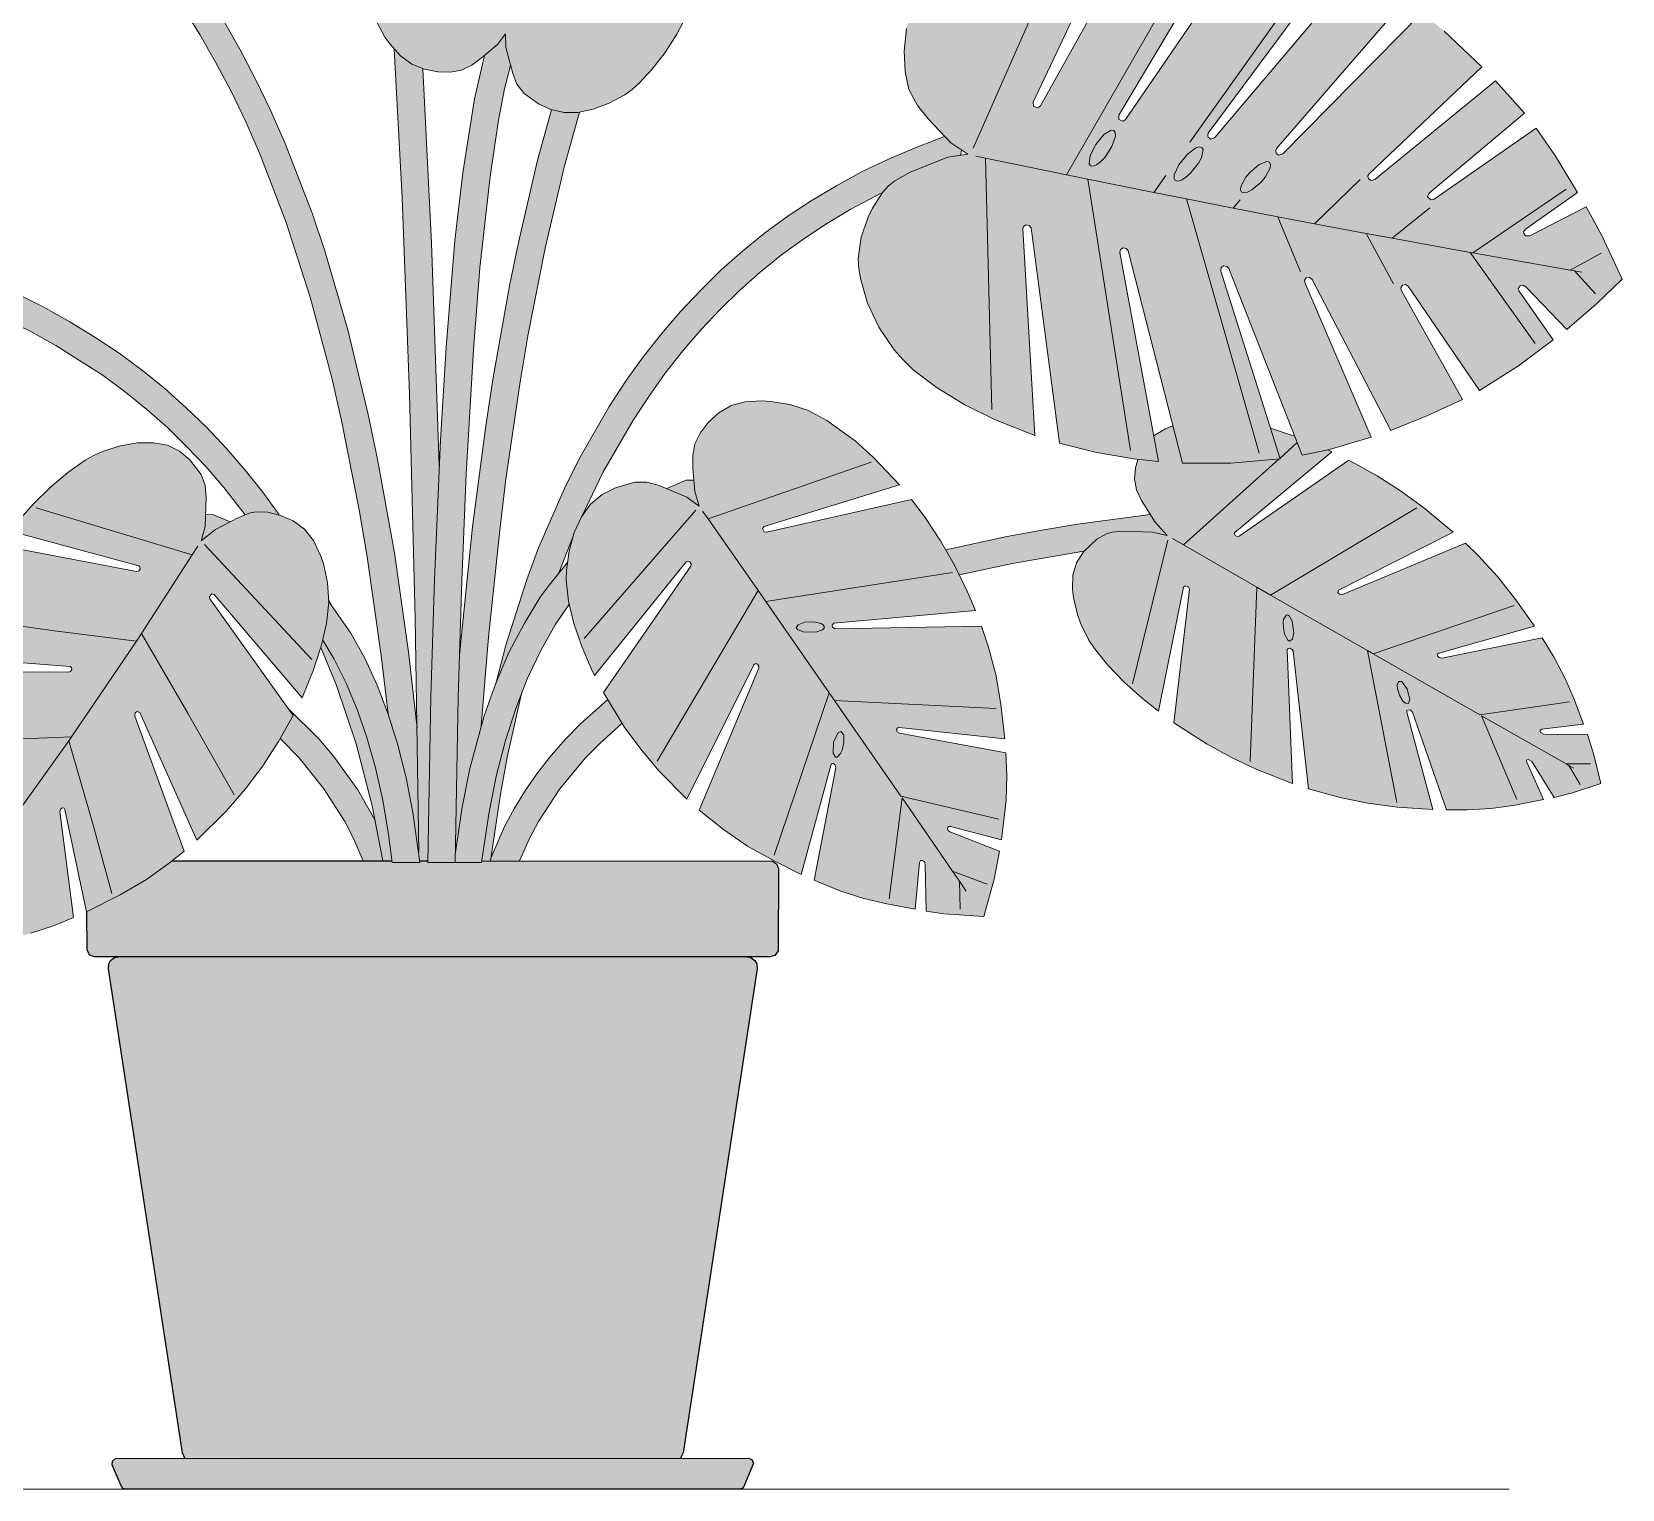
# Model space of a CAD drawing. Header units: centimetres. Extents: x 0 to 879, y -664 to 265.
# Drawn here: x 46.3 to 138.9, y 0 to 84.9 of the extents above; entities that cross this region are included whole.
import ezdxf

# ---------------------------------------------------------------- set-up
doc = ezdxf.new("R2010")
doc.units = ezdxf.units.CM
for name, color, linetype, lineweight, true_color in [('VEG-HOJAS', 117, 'Continuous', 18, 0x2e5e38), ('VEG-MACETA', 25, 'Continuous', 25, 0x745440), ('VEG-NERVIOS', 115, 'Continuous', 9, 0x528c5c), ('VEG-TEXTO', 47, 'Continuous', 18, 0x464646)]:
    doc.layers.add(name, color=color, linetype=linetype, lineweight=lineweight, true_color=true_color)
doc.layers.add('VEG-RELLENO', color=253, linetype='Continuous', true_color=0x96c896)

# ---------------------------------------------------------------- blocks, each defined once
blk = doc.blocks.new('VEG_Monstera_ALZADO')
at = {"layer": 'VEG-RELLENO', "true_color": 0x73ac6b}
h = blk.add_hatch(color=73, dxfattribs=at)
h.dxf.hatch_style = 1
h.paths.add_polyline_path([(13.14, 109.4), (14.2, 107.59), (14.72, 106.51), (12.55, 105.06), (12.48, 104.97), (12.47, 104.85), (12.55, 104.77), (12.65, 104.78), (14.98, 105.94), (15.71, 104.26), (16.31, 102.41), (16.78, 100.27), (17.07, 98.42), (10.47, 96.27), (10.36, 96.1), (10.4, 95.99), (10.52, 95.96), (17.16, 97.63), (17.23, 95.65), (17.16, 94.13), (16.86, 91.89), (16.38, 89.77), (15.94, 88.41), (15.55, 87.4), (7.37, 87.1), (7.26, 87.04), (7.22, 86.92), (7.26, 86.82), (7.35, 86.78), (15.16, 86.51), (14.22, 84.74), (13.54, 83.68), (12.79, 82.7), (12.01, 81.87), (11.61, 81.53), (11.19, 81.22), (10.28, 80.73), (9.35, 80.38), (8.46, 80.19), (7.65, 80.18), (6.88, 80.36), (6.16, 80.69), (5.3, 81.32), (4.91, 81.84), (4.66, 82.46), (4.27, 83.97), (4.25, 84.77), (3.77, 84.14), (2.82, 83.34), (2.28, 82.94), (1.68, 82.65), (1.04, 82.54), (0.3, 82.56), (-0.48, 82.7), (-1.22, 83), (-1.87, 83.49), (-2.49, 84.18), (-2.78, 84.58), (-3.28, 85.49), (-3.48, 85.98), (-3.76, 87.02), (-3.89, 88.19), (-3.85, 90.11), (-3.69, 91.43), (-3.37, 93.08), (3.01, 88.43), (3.15, 88.43), (3.24, 88.58), (3.19, 88.7), (-3.11, 94.06), (-2.33, 96.31), (-1.7, 97.67), (-0.95, 99.03), (0.35, 101.01), (1.86, 102.82), (6.01, 97.1), (6.18, 97.06), (6.26, 97.16), (6.24, 97.31), (2.44, 103.41), (4.24, 104.99), (6.04, 106.33), (7.74, 107.33), (9.31, 108.05), (10.28, 105.53), (10.36, 105.45), (10.46, 105.46), (10.54, 105.55), (10.55, 105.67), (9.89, 108.3), (11.12, 108.79)])
h.paths.add_polyline_path([(6.39, 96.66), (6.53, 96.15), (6.79, 95.77), (7.07, 95.53), (7.28, 95.53), (7.32, 95.62), (7.27, 95.94), (6.93, 96.52), (6.64, 96.75), (6.52, 96.78), (6.44, 96.75)], flags=0)
h.paths.add_polyline_path([(9.94, 96.04), (9.66, 96.1), (9.46, 96.08), (9.03, 95.95), (8.69, 95.75), (8.58, 95.54), (8.74, 95.42), (9.33, 95.47), (9.87, 95.76), (9.98, 95.96)], flags=0)
at = {"layer": 'VEG-RELLENO', "true_color": 0x8eb370}
h = blk.add_hatch(color=63, dxfattribs=at)
h.dxf.hatch_style = 1
h.paths.add_polyline_path([(-0.81, 37.09), (-1.17, 57.46), (-1.44, 66.78), (-1.78, 75.21), (-2.24, 83.88), (-1.55, 83.22), (-1.22, 83), (-0.57, 82.73), (-0.06, 72.57), (0.38, 59.62), (-0.05, 48.51), (-0.29, 36.6), (-0.75, 36.6)])
h.paths.add_polyline_path([(-2.91, 92.75), (-3.03, 94), (-1.28, 92.49), (-1.19, 91.48)])
h.paths.add_polyline_path([(-3.05, 94.25), (-3.7, 99.85), (-4.12, 102.54), (-4.54, 104.77), (-4.26, 105.85), (-4.17, 106.78), (-4.11, 106.79), (-3.72, 105.94), (-2.9, 104.74), (-2.32, 101.48), (-1.79, 97.47), (-2.6, 95.61)])
h = blk.add_hatch(color=63, dxfattribs=at)
h.dxf.hatch_style = 1
h.paths.add_polyline_path([(1.55, 48.47), (2.32, 56.05), (3.09, 61.93), (3.52, 64.74), (4.47, 70.08), (5.53, 75.05), (6.12, 77.41), (6.92, 80.34), (7.65, 80.18), (8.55, 80.21), (7.66, 77), (6.55, 72.28), (5.55, 67.18), (5.1, 64.49), (4.27, 58.83), (3.91, 55.86), (3.25, 49.63), (2.83, 44.46), (2.42, 43.01), (1.93, 40.88), (1.52, 38.6), (1.32, 37.1)])
h.paths.add_polyline_path([(9.23, 87.18), (9.83, 87.2), (10.97, 87.24), (10.75, 86.67), (9.06, 86.73)])
h.paths.add_polyline_path([(14.31, 96.93), (14.9, 97.73), (17.07, 98.42), (16.83, 100.01), (17.79, 100.98), (18.87, 101.25), (19.55, 101.58), (19.59, 101.54), (19.63, 101.49), (19.23, 100.85), (18.78, 99.71), (17.6, 98.5), (16.78, 97.54)])
h = blk.add_hatch(color=63, dxfattribs=at)
h.dxf.hatch_style = 1
h.paths.add_polyline_path([(-2.6, 45.17), (-3, 48.56), (-3.81, 54.3), (-4.28, 57.04), (-5.31, 62.25), (-5.88, 64.73), (-7.14, 69.43), (-8.53, 73.78), (-10.07, 77.78), (-10.89, 79.65), (-11.74, 81.43), (-12.64, 83.12), (-13.56, 84.73), (-14.52, 86.25), (-15.52, 87.69), (-16.55, 89.04), (-17.61, 90.3), (-18.7, 91.47), (-19.84, 92.56), (-21, 93.57), (-22.69, 94.82), (-23.22, 95.76), (-23.73, 96.32), (-23.64, 96.47), (-22.9, 96.32), (-22.06, 96.33), (-20.01, 94.82), (-18.74, 93.73), (-17.55, 92.58), (-16.4, 91.34), (-15.29, 90.02), (-14.21, 88.61), (-13.18, 87.12), (-12.18, 85.54), (-11.23, 83.88), (-10.31, 82.13), (-9.43, 80.3), (-7.79, 76.41), (-6.29, 72.12), (-4.94, 67.53), (-3.75, 62.59), (-2.7, 57.31), (-1.8, 51.69), (-1.41, 48.75), (-0.91, 44.33), (-0.81, 37.09), (-1.15, 39.41), (-1.55, 41.43), (-2.03, 43.35)])
at = {"layer": 'VEG-RELLENO', "true_color": 0x669b5f}
h = blk.add_hatch(color=83, dxfattribs=at)
h.dxf.hatch_style = 1
h.paths.add_polyline_path([(67.37, 68.65), (66.05, 67.54), (63.66, 70.03), (63.51, 70.12), (63.33, 70.08), (63.23, 69.94), (63.27, 69.77), (65.26, 66.94), (63.24, 65.43), (60.97, 63.99), (56.82, 70.07), (56.66, 70.16), (56.48, 70.13), (56.38, 69.98), (56.41, 69.83), (59.97, 63.46), (57.9, 62.51), (55.8, 61.67), (51.23, 70.46), (51.05, 70.6), (50.87, 70.56), (50.77, 70.42), (50.79, 70.28), (54.65, 61.27), (52.24, 60.56), (50.65, 60.22), (46.36, 71.09), (46.26, 71.21), (46.08, 71.25), (45.93, 71.15), (45.9, 70.95), (49.35, 60.02), (46.49, 59.77), (43.67, 59.77), (40.5, 72.13), (40.39, 72.27), (40.21, 72.31), (40.06, 72.21), (40.03, 72.04), (42.27, 59.86), (40.84, 60.01), (38.67, 60.38), (36.5, 60.92), (34.86, 73.46), (34.75, 73.61), (34.57, 73.65), (34.42, 73.55), (34.38, 73.41), (35.07, 61.38), (32.73, 62.3), (30.99, 63.16), (29.38, 64.14), (27.99, 65.2), (27.4, 65.77), (26.88, 66.37), (25.99, 67.69), (25.33, 69.08), (24.93, 70.44), (24.82, 71.07), (24.79, 71.69), (24.96, 72.92), (25.37, 74.09), (25.62, 74.62), (26.19, 75.53), (26.52, 75.89), (26.91, 76.21), (27.81, 76.71), (30, 77.58), (31.17, 77.75), (30.17, 78.41), (28.88, 79.79), (28.23, 80.6), (27.73, 81.52), (27.51, 82.55), (27.46, 83.77), (27.59, 85.07), (27.96, 86.34), (28.25, 86.93), (28.61, 87.5), (29.55, 88.64), (30.11, 89.2), (31.36, 90.21), (32.05, 90.64), (32.77, 91.01), (34.33, 91.58), (36.09, 91.96), (37.96, 92.18), (40.38, 92.23), (34.97, 80.79), (34.99, 80.56), (35.24, 80.46), (35.4, 80.58), (41.86, 92.16), (43.89, 91.93), (44.94, 91.76), (46.72, 91.36), (39.96, 80.03), (39.96, 79.78), (40.21, 79.68), (40.36, 79.77), (48.04, 90.99), (50.09, 90.26), (51.13, 89.83), (52.67, 89.11), (45.17, 78.99), (45.14, 78.82), (45.17, 78.74), (45.33, 78.64), (45.56, 78.72), (53.82, 88.52), (55.17, 87.73), (56.64, 86.75), (49.15, 78.08), (49.1, 77.97), (49.13, 77.8), (49.29, 77.7), (49.51, 77.77), (57.62, 86.01), (58.91, 84.93), (61.11, 82.84), (54.54, 76.62), (54.47, 76.49), (54.51, 76.32), (54.66, 76.22), (54.87, 76.28), (61.91, 82.02), (63.59, 80.15), (58.03, 75.49), (57.95, 75.27), (58.14, 75.09), (58.32, 75.13), (64.26, 79.28), (65.39, 77.64), (66.68, 75.53), (63.64, 73.39), (63.54, 73.24), (63.55, 73.15), (63.65, 73.01), (63.91, 73.01), (67.18, 74.69), (68.12, 72.98), (69.28, 70.48)])
h.paths.add_polyline_path([(38.85, 78.64), (38.43, 78), (38.3, 77.68), (38.24, 77.19), (38.32, 77.07), (38.47, 77.05), (38.67, 77.14), (39.14, 77.57), (39.56, 78.21), (39.69, 78.53), (39.75, 79.02), (39.67, 79.14), (39.52, 79.16), (39.32, 79.08)], flags=0)
h.paths.add_polyline_path([(44.2, 77.96), (43.68, 77.44), (43.29, 76.83), (43.18, 76.35), (43.25, 76.22), (43.4, 76.19), (43.61, 76.25), (43.86, 76.41), (44.12, 76.64), (44.6, 77.24), (44.77, 77.55), (44.87, 78.03), (44.8, 78.15), (44.66, 78.19)], flags=0)
h.paths.add_polyline_path([(48.39, 77.29), (47.86, 76.95), (47.36, 76.42), (47.07, 75.88), (47.04, 75.68), (47.1, 75.55), (47.25, 75.5), (47.45, 75.55), (47.71, 75.68), (47.98, 75.88), (48.48, 76.42), (48.66, 76.7), (48.8, 77.16), (48.73, 77.29), (48.59, 77.33)], flags=0)
at = {"layer": 'VEG-RELLENO', "true_color": 0x8eb370}
h = blk.add_hatch(color=63, dxfattribs=at)
h.dxf.hatch_style = 1
h.paths.add_polyline_path([(-0.29, 36.5), (0.02, 50.78), (0.35, 59.19), (0.78, 66.5), (1.3, 72.73), (1.75, 76.67), (2.08, 78.96), (2.44, 80.98), (2.82, 82.73), (3.02, 83.5), (3.77, 84.14), (4.24, 84.76), (4.27, 83.97), (4.53, 82.93), (4.19, 81.56), (3.83, 79.73), (3.18, 75.23), (2.62, 69.62), (2.15, 62.89), (1.86, 57.12), (1.62, 50.73), (1.31, 36.5)])
h = blk.add_hatch(color=63, dxfattribs=at)
h.dxf.hatch_style = 1
h.paths.add_polyline_path([(3.67, 46.91), (4.85, 51.09), (5.49, 53), (6.89, 56.58), (8.49, 59.94), (9.38, 61.56), (10.28, 63.07), (11.25, 64.54), (12.28, 65.98), (13.32, 67.3), (14.43, 68.59), (15.59, 69.82), (16.79, 70.99), (18.07, 72.13), (19.36, 73.17), (20.71, 74.16), (22.1, 75.08), (23.51, 75.92), (25.02, 76.74), (26.55, 77.47), (28.13, 78.15), (29.79, 78.77), (30.35, 78.27), (30.8, 77.99), (30.74, 77.69), (30.22, 77.63), (29.75, 77.5), (28.27, 76.91), (27.35, 76.48), (26.52, 75.89), (26.19, 75.52), (24.31, 74.54), (22.94, 73.71), (21.61, 72.83), (20.32, 71.89), (19.08, 70.89), (17.89, 69.83), (16.74, 68.72), (15.63, 67.54), (14.57, 66.3), (13.55, 65), (12.58, 63.65), (10.76, 60.75), (9.92, 59.21), (8.45, 56.21), (7.34, 53.38), (6.27, 51.95), (5.32, 50.41), (4.44, 48.73)])
h.paths.add_polyline_path([(4.78, 44.72), (3.95, 40.48), (3.37, 36.6), (2.87, 36.6), (3.29, 39.46), (3.72, 41.6), (4.53, 44.56), (5.2, 46.43)])
h = blk.add_hatch(color=63, dxfattribs=at)
h.dxf.hatch_style = 1
h.paths.add_polyline_path([(-3.97, 41.63), (-5.01, 45.14), (-5.6, 46.81), (-6.51, 49.03), (-6.4, 49.45), (-5.74, 48.35), (-5.03, 46.94), (-4.39, 45.42), (-3.83, 43.78), (-3.33, 42.01), (-2.91, 40.13), (-2.57, 38.13), (-2.36, 36.6), (-2.9, 36.6), (-3.53, 39.8)])
h.paths.add_polyline_path([(-10.93, 56.76), (-12.16, 58.35), (-13.21, 59.56), (-14.31, 60.72), (-15.45, 61.83), (-16.65, 62.89), (-17.9, 63.9), (-19.2, 64.86), (-20.55, 65.77), (-23.4, 67.43), (-24.9, 68.19), (-26.46, 68.9), (-29.51, 70.08), (-29.97, 70.44), (-30.85, 70.88), (-32.74, 71.54), (-33.19, 71.64), (-33.73, 71.67), (-33.8, 71.92), (-33.18, 72.35), (-32.78, 72.77), (-29.22, 71.68), (-25.84, 70.37), (-24.2, 69.63), (-21.15, 68.01), (-19.67, 67.1), (-18.26, 66.16), (-16.9, 65.15), (-15.6, 64.1), (-14.35, 62.99), (-13.15, 61.83), (-12.01, 60.62), (-10.92, 59.36), (-9.9, 58.07), (-8.95, 56.75), (-9.94, 56.94), (-10.28, 56.93)])
at = {"layer": 'VEG-RELLENO', "true_color": 0x73ac6b}
h = blk.add_hatch(color=73, dxfattribs=at)
h.dxf.hatch_style = 1
h.paths.add_polyline_path([(30.59, 33.45), (28.75, 33.67), (28.68, 36.42), (28.64, 36.54), (28.53, 36.62), (28.42, 36.61), (28.36, 36.51), (28.1, 33.78), (26.46, 34.09), (25.12, 34.41), (23.72, 34.86), (22.22, 35.47), (23.49, 42.02), (23.45, 42.17), (23.35, 42.26), (23.23, 42.24), (23.18, 42.16), (21.47, 35.8), (19.88, 36.59), (18.34, 37.46), (16.94, 38.42), (15.53, 39.55), (18.99, 47.82), (19, 47.94), (18.92, 48.05), (18.8, 48.09), (18.71, 48.02), (14.81, 40.2), (13.17, 41.85), (12.12, 43.1), (11.16, 44.41), (9.94, 46.4), (15.03, 53.76), (15.05, 53.9), (14.97, 54.02), (14.85, 54.05), (14.77, 54.01), (9.43, 47.4), (9.25, 47.77), (8.69, 49.09), (8.23, 50.43), (7.92, 51.73), (7.78, 52.94), (7.79, 53.52), (7.94, 54.66), (8.25, 55.73), (8.67, 56.64), (9.19, 57.37), (9.87, 57.93), (10.64, 58.33), (11.77, 58.66), (12.48, 58.65), (13.2, 58.46), (14.8, 57.78), (15.52, 57.26), (15.26, 58.11), (15.15, 59.45), (15.15, 60.18), (15.26, 60.89), (15.57, 61.51), (16.05, 62.13), (16.66, 62.69), (17.38, 63.11), (18.2, 63.33), (19.18, 63.39), (19.71, 63.36), (20.8, 63.18), (21.88, 62.82), (22.96, 62.25), (24.6, 61.06), (25.67, 60.1), (27.19, 58.5), (19.3, 56.07), (19.21, 55.95), (19.3, 55.77), (19.44, 55.74), (27.89, 57.65), (28.68, 56.6), (29.58, 55.24), (30.39, 53.82), (31.13, 52.31), (31.62, 51.17), (23.36, 50.45), (23.26, 50.33), (23.29, 50.2), (23.45, 50.11), (31.96, 50.26), (32.35, 49.1), (32.79, 47.46), (33.1, 45.73), (33.32, 43.7), (27.16, 44.37), (27.07, 44.35), (27.02, 44.25), (27.05, 44.12), (27.18, 44.04), (33.38, 42.88), (33.44, 41.57), (33.41, 40.13), (33.12, 37.83), (30.15, 38.6), (29.99, 38.55), (29.99, 38.42), (30.12, 38.28), (33.01, 37.16), (32.71, 35.53), (32.1, 33.35)])
h.paths.add_polyline_path([(22.42, 50.48), (21.68, 50.49), (21.29, 50.35), (21.18, 50.16), (21.24, 50.07), (21.58, 49.93), (22.07, 49.9), (22.54, 49.98), (22.8, 50.15), (22.81, 50.25), (22.62, 50.42)], flags=0)
h.paths.add_polyline_path([(23.66, 42.71), (23.85, 43.04), (23.95, 43.5), (23.94, 43.92), (23.8, 44.14), (23.71, 44.15), (23.51, 43.94), (23.31, 43.28), (23.33, 42.86), (23.38, 42.72), (23.46, 42.64), (23.56, 42.64)], flags=0)
at = {"layer": 'VEG-RELLENO', "true_color": 0x5f9058}
h = blk.add_hatch(color=83, dxfattribs=at)
h.dxf.hatch_style = 1
h.paths.add_polyline_path([(66.72, 40.67), (65.31, 40.29), (64.02, 42.39), (63.8, 42.51), (63.71, 42.46), (63.72, 42.35), (64.7, 40.17), (62.93, 39.82), (61.65, 39.64), (60.26, 39.56), (59.05, 39.56), (57.06, 45.25), (56.96, 45.37), (56.83, 45.4), (56.74, 45.35), (56.74, 45.26), (58.26, 39.59), (56.18, 39.72), (54.47, 39.95), (52.83, 40.28), (51, 40.8), (50.11, 48.81), (50.06, 48.91), (49.94, 48.98), (49.82, 48.97), (49.77, 48.88), (50.07, 41.11), (48.01, 41.92), (46.53, 42.62), (45.1, 43.4), (43.17, 44.64), (44.07, 52.42), (44.02, 52.55), (43.9, 52.62), (43.78, 52.61), (43.73, 52.54), (42.27, 45.31), (41.34, 46.05), (40.27, 47.01), (39.32, 47.99), (38.54, 48.97), (38.22, 49.46), (37.96, 49.94), (37.56, 50.95), (37.33, 51.93), (37.26, 52.84), (37.36, 53.61), (37.68, 54.29), (38.14, 54.88), (38.95, 55.52), (39.56, 55.74), (40.26, 55.8), (41.93, 55.75), (42.78, 55.55), (42.18, 56.18), (41.47, 57.28), (41.12, 57.89), (40.9, 58.53), (40.88, 59.15), (41.06, 59.98), (42.27, 59.86), (41.99, 61.36), (42.68, 61.76), (43.1, 61.94), (43.67, 59.77), (46.49, 59.77), (49.35, 60.02), (48.79, 61.8), (50.2, 61.33), (50.65, 60.22), (52.13, 60.54), (52.37, 60.43), (46.72, 55.73), (46.69, 55.6), (46.85, 55.48), (46.98, 55.5), (53.36, 59.94), (55.01, 59.02), (56.37, 58.15), (57.71, 57.18), (59.02, 56.11), (59.44, 55.75), (52.76, 52.37), (52.72, 52.23), (52.81, 52.13), (52.99, 52.11), (60.15, 55.1), (60.89, 54.38), (62.02, 53.16), (63.08, 51.81), (64.17, 50.26), (58.6, 48.69), (58.53, 48.64), (58.53, 48.54), (58.62, 48.44), (58.77, 48.41), (64.61, 49.59), (65.31, 48.44), (65.96, 47.22), (66.47, 46.05), (67.03, 44.55), (64.6, 44.26), (64.51, 44.21), (64.51, 44.1), (64.72, 43.98), (67.25, 43.96), (67.63, 42.77), (68.04, 41.1)])
h.paths.add_polyline_path([(50.13, 49.66), (50.15, 50.1), (50.06, 50.56), (49.89, 50.87), (49.79, 50.93), (49.7, 50.91), (49.56, 50.66), (49.53, 50.46), (49.63, 49.77), (49.71, 49.58), (49.9, 49.4), (49.99, 49.42)], flags=0)
h.paths.add_polyline_path([(56.88, 45.87), (56.89, 46.19), (56.66, 46.79), (56.44, 47.04), (56.26, 47.04), (56.18, 46.81), (56.2, 46.62), (56.32, 46.21), (56.65, 45.78), (56.75, 45.75)], flags=0)
at = {"layer": 'VEG-RELLENO', "true_color": 0x73ac6b}
h = blk.add_hatch(color=73, dxfattribs=at)
h.dxf.hatch_style = 1
h.paths.add_polyline_path([(-30.16, 31.41), (-30.57, 33.55), (-30.69, 34.53), (-28.26, 35.45), (-28.16, 35.53), (-28.12, 35.65), (-28.17, 35.75), (-28.28, 35.77), (-30.75, 35.19), (-30.94, 38.04), (-30.9, 39.44), (-30.72, 41.26), (-24.54, 42.23), (-24.41, 42.31), (-24.37, 42.44), (-24.42, 42.54), (-24.51, 42.56), (-30.61, 42.07), (-30.39, 43.45), (-30.04, 45.11), (-29.59, 46.69), (-29.26, 47.63), (-21.21, 47.59), (-21.1, 47.63), (-21.02, 47.74), (-21.03, 47.86), (-21.12, 47.92), (-28.92, 48.51), (-28.03, 50.52), (-26.9, 52.62), (-26.05, 53.94), (-25.3, 54.98), (-17.24, 53.45), (-17.11, 53.49), (-17.03, 53.6), (-17.05, 53.72), (-17.12, 53.78), (-24.64, 55.82), (-23.25, 57.4), (-22.26, 58.36), (-21.24, 59.22), (-20.23, 59.93), (-19.73, 60.21), (-19.23, 60.44), (-18.2, 60.77), (-17.18, 60.94), (-16.25, 60.95), (-15.45, 60.8), (-14.75, 60.45), (-14.14, 59.95), (-13.48, 59.11), (-13.25, 58.48), (-13.19, 57.77), (-13.25, 56.08), (-13.48, 55.24), (-12.64, 55.9), (-11.3, 56.6), (-10.62, 56.86), (-10.28, 56.93), (-9.6, 56.9), (-8.86, 56.72), (-8.12, 56.4), (-7.46, 55.91), (-6.95, 55.25), (-6.53, 54.38), (-6.36, 53.89), (-6.12, 52.81), (-6.05, 51.66), (-6.19, 50.43), (-6.49, 49.1), (-6.94, 47.73), (-7.61, 46.1), (-12.73, 52.11), (-12.87, 52.15), (-13, 52), (-12.98, 51.86), (-8.12, 45.06), (-8.97, 43.54), (-10.39, 41.45), (-11.45, 40.15), (-12.63, 38.87), (-13.73, 37.81), (-17.06, 45.23), (-17.21, 45.29), (-17.32, 45.21), (-17.35, 45.03), (-14.48, 37.16), (-15.26, 36.52), (-16.67, 35.52), (-18.2, 34.61), (-20.16, 33.63), (-21.42, 39.59), (-21.46, 39.67), (-21.57, 39.69), (-21.68, 39.61), (-21.72, 39.48), (-20.92, 33.29), (-22.03, 32.83), (-23.4, 32.38), (-24.71, 32.06), (-26.06, 31.81), (-26.18, 34.58), (-26.23, 34.68), (-26.34, 34.7), (-26.45, 34.62), (-26.49, 34.5), (-26.73, 31.7), (-27.94, 31.53)])
at = {"layer": 'VEG-RELLENO', "true_color": 0x8eb370}
h = blk.add_hatch(color=63, dxfattribs=at)
h.dxf.hatch_style = 1
h.paths.add_polyline_path([(1.32, 37.1), (1.93, 40.86), (2.42, 43.03), (3.33, 46.01), (4.05, 47.85), (4.86, 49.57), (5.76, 51.17), (6.76, 52.64), (7.83, 53.95), (7.78, 52.94), (7.96, 51.56), (7.13, 50.34), (6.29, 48.85), (5.52, 47.23), (4.84, 45.48), (4.24, 43.61), (3.72, 41.6), (3.29, 39.46), (2.85, 36.5), (1.31, 36.5)])
h.paths.add_polyline_path([(13.64, 58.29), (14.77, 58.77), (15.21, 58.77), (15.26, 58.11), (15.49, 57.37), (15.43, 57.32), (14.63, 57.87)])
h = blk.add_hatch(color=63, dxfattribs=at)
h.dxf.hatch_style = 1
h.paths.add_polyline_path([(-2.73, 39.15), (-3.33, 42.01), (-4.1, 44.61), (-5.03, 46.94), (-5.74, 48.35), (-6.4, 49.45), (-6.19, 50.43), (-6.06, 51.73), (-4.76, 49.85), (-3.96, 48.4), (-3.23, 46.83), (-2.59, 45.15), (-2.03, 43.33), (-1.55, 41.43), (-1.15, 39.41), (-0.74, 36.5), (-2.35, 36.5)])
h.paths.add_polyline_path([(-13.45, 55.34), (-13.25, 56.08), (-13.22, 56.77), (-12.76, 56.76), (-11.8, 56.35), (-12.64, 55.9), (-13.39, 55.3)])
h = blk.add_hatch(color=63, dxfattribs=at)
h.dxf.hatch_style = 1
h.paths.add_polyline_path([(4.19, 38.59), (4.76, 39.66), (5.4, 40.71), (6.1, 41.72), (6.87, 42.7), (8.6, 44.57), (10.18, 45.98), (11.03, 44.61), (9.73, 43.44), (8.89, 42.58), (7.4, 40.79), (6.16, 38.89), (5.63, 37.9), (5.05, 36.6), (3.37, 36.6), (3.68, 37.48)])
h.paths.add_polyline_path([(31.48, 55.08), (35.47, 55.86), (37.56, 56.2), (41.79, 56.78), (42.18, 56.18), (42.71, 55.63), (42.68, 55.57), (41.74, 55.77), (40.26, 55.8), (39.56, 55.74), (39.24, 55.65), (38.68, 55.34), (37.93, 54.64), (33.75, 53.91), (30.68, 53.26), (29.89, 54.72)])
h = blk.add_hatch(color=63, dxfattribs=at)
h.dxf.hatch_style = 1
h.paths.add_polyline_path([(-5.12, 38.89), (-6.33, 40.8), (-7.03, 41.71), (-7.78, 42.59), (-8.87, 43.71), (-8.12, 45.06), (-8.42, 45.48), (-7.45, 44.57), (-5.8, 42.73), (-5.05, 41.75), (-4.34, 40.7), (-3.35, 38.95), (-2.9, 36.6), (-4.05, 36.6), (-4.61, 37.9)])
h.paths.add_polyline_path([(-28.29, 53.1), (-31.97, 53.91), (-36.16, 54.65), (-36.83, 55.25), (-37.12, 55.41), (-37.78, 55.6), (-37.59, 55.67), (-37.51, 56.47), (-36.23, 56.28), (-36.23, 56.22), (-36.12, 56.27), (-35.65, 56.2), (-31.65, 55.48), (-27.91, 54.65), (-25.91, 54.13), (-26.83, 52.72)])
at = {"layer": 'VEG-RELLENO', "true_color": 0xd0845f}
h = blk.add_hatch(color=33, dxfattribs=at)
h.dxf.hatch_style = 1
h.paths.add_polyline_path([(20.14, 31.45), (20.08, 31.26), (19.96, 31.11), (19.64, 31), (-19.69, 31), (-19.96, 31.11), (-20.13, 31.4), (-20.14, 33.64), (-18.99, 34.19), (-17.42, 35.05), (-15.95, 36.01), (-15.16, 36.6), (-2.36, 36.6), (-2.35, 36.5), (-0.74, 36.5), (-0.75, 36.6), (-0.29, 36.6), (-0.29, 36.5), (2.85, 36.5), (2.87, 36.6), (19.69, 36.6), (19.99, 36.45), (20.14, 36.15)])
at = {"layer": 'VEG-RELLENO', "true_color": 0xe08e66}
h = blk.add_hatch(color=11, dxfattribs=at)
h.dxf.hatch_style = 1
h.paths.add_polyline_path([(-14.46, 1.83), (-14.58, 2.11), (-18.89, 30.31), (-18.87, 30.59), (-18.67, 30.87), (-18.3, 31), (18.3, 31), (18.53, 30.96), (18.76, 30.79), (18.87, 30.59), (18.89, 30.31), (14.58, 2.11), (14.43, 1.8)])
at = {"layer": 'VEG-RELLENO', "true_color": 0xce835e}
h = blk.add_hatch(color=33, dxfattribs=at)
h.dxf.hatch_style = 1
h.paths.add_polyline_path([(-17.88, 0), (-18.12, 0.15), (-18.67, 1.41), (-18.65, 1.64), (-18.48, 1.79), (18.39, 1.8), (18.58, 1.73), (18.69, 1.52), (18.12, 0.15), (18.02, 0.05), (17.86, 0)])
at = {"layer": 'VEG-HOJAS'}
for points in [[(15.16, 86.51), (14.22, 84.74), (13.54, 83.68), (12.79, 82.7), (12.01, 81.87), (11.61, 81.53), (11.19, 81.22), (10.28, 80.73), (9.35, 80.38), (8.46, 80.19), (7.65, 80.18), (6.88, 80.36), (6.16, 80.69), (5.3, 81.32), (4.91, 81.84), (4.66, 82.46), (4.27, 83.97), (4.25, 84.77), (3.77, 84.14), (2.82, 83.34), (2.28, 82.94), (1.68, 82.65), (1.04, 82.54), (0.3, 82.56), (-0.48, 82.7), (-1.22, 83), (-1.87, 83.49), (-2.49, 84.18), (-2.78, 84.58), (-3.28, 85.49)], [(-22.06, 96.33), (-21.24, 95.77), (-19.97, 94.8), (-18.74, 93.73), (-17.58, 92.61), (-16.4, 91.34), (-15.29, 90.02), (-14.23, 88.64), (-13.18, 87.12), (-12.18, 85.54), (-11.23, 83.88), (-10.31, 82.13), (-9.44, 80.33), (-8.59, 78.38), (-7.02, 74.32), (-6.29, 72.12), (-4.94, 67.53), (-3.75, 62.6), (-3.21, 59.99), (-2.23, 54.54), (-1.41, 48.77), (-0.91, 44.33)], [(-2.6, 45.17), (-3, 48.56), (-3.81, 54.3), (-4.28, 57.04), (-5.31, 62.25), (-5.88, 64.73), (-7.14, 69.43), (-8.53, 73.78), (-10.07, 77.78), (-10.89, 79.65), (-11.74, 81.43), (-12.64, 83.12), (-13.56, 84.73), (-14.52, 86.25), (-15.52, 87.69), (-16.55, 89.04), (-17.61, 90.3), (-18.7, 91.47), (-19.84, 92.56), (-21, 93.57), (-22.69, 94.82)], [(40.38, 92.23), (34.97, 80.79), (34.99, 80.56), (35.24, 80.46), (35.4, 80.58), (41.86, 92.16)], [(46.72, 91.36), (39.96, 80.03), (39.96, 79.78), (40.21, 79.68), (40.36, 79.77), (48.04, 90.99)], [(52.67, 89.11), (45.17, 78.99), (45.14, 78.82), (45.17, 78.74), (45.33, 78.64), (45.56, 78.72), (53.82, 88.52)], [(56.64, 86.75), (49.15, 78.08), (49.1, 77.97), (49.13, 77.8), (49.29, 77.7), (49.51, 77.77), (57.62, 86.01)], [(58.91, 84.93), (61.11, 82.84), (54.54, 76.62), (54.47, 76.49), (54.51, 76.32), (54.66, 76.22), (54.87, 76.28), (61.91, 82.02), (63.59, 80.15), (58.03, 75.49), (57.95, 75.27), (58.14, 75.09), (58.32, 75.13), (64.26, 79.28), (65.39, 77.64), (66.68, 75.53), (63.64, 73.39), (63.54, 73.24), (63.55, 73.15), (63.65, 73.01), (63.91, 73.01), (67.18, 74.69), (68.12, 72.98), (69.28, 70.48), (67.77, 69.02), (66.05, 67.54), (63.66, 70.03), (63.51, 70.12), (63.33, 70.08), (63.23, 69.94), (63.27, 69.77), (65.26, 66.94), (63.24, 65.43), (60.97, 63.99), (56.82, 70.07), (56.66, 70.16), (56.48, 70.13), (56.38, 69.98), (56.41, 69.83), (59.97, 63.46), (57.9, 62.51), (55.8, 61.67), (51.23, 70.46), (51.05, 70.6), (50.87, 70.56), (50.77, 70.42), (50.79, 70.28), (54.65, 61.27), (52.24, 60.56), (50.65, 60.22), (46.36, 71.09), (46.26, 71.21), (46.08, 71.25), (45.93, 71.15), (45.9, 70.95), (49.35, 60.02), (46.49, 59.77), (43.67, 59.77), (40.5, 72.13), (40.39, 72.27), (40.21, 72.31), (40.06, 72.21), (40.03, 72.04), (42.27, 59.86), (40.84, 60.01), (38.67, 60.38), (36.5, 60.92), (34.86, 73.46), (34.75, 73.61), (34.57, 73.65), (34.42, 73.55), (34.38, 73.41), (35.07, 61.38), (32.73, 62.3), (30.99, 63.16), (29.38, 64.14), (27.99, 65.2), (27.4, 65.77), (26.88, 66.37), (25.99, 67.69), (25.33, 69.08), (24.93, 70.44), (24.82, 71.07), (24.79, 71.69), (24.96, 72.92), (25.37, 74.09), (25.62, 74.62), (26.19, 75.53), (26.52, 75.89), (26.91, 76.21), (27.81, 76.71), (30, 77.58), (31.17, 77.75), (30.17, 78.41), (28.88, 79.79), (28.23, 80.6), (27.73, 81.52), (27.51, 82.55), (27.46, 83.77), (27.59, 85.07)], [(-0.81, 37.09), (-1.02, 50.74), (-1.34, 63.78), (-1.78, 75.21), (-2.24, 83.88)], [(4.53, 82.93), (4.19, 81.56), (3.83, 79.73), (3.34, 76.46), (2.75, 71.13), (2.38, 66.39), (1.95, 59.12), (1.7, 52.93), (1.49, 46.13), (1.31, 36.5), (-0.29, 36.5), (-0.11, 46.17), (0.1, 52.99), (0.45, 61.12), (0.78, 66.51), (1.3, 72.72), (1.75, 76.68), (2.44, 80.98), (3.02, 83.5)], [(-0.57, 82.73), (-0.06, 72.57), (0.38, 59.62)], [(1.56, 48.59), (2.32, 56.05), (3.09, 61.93), (3.52, 64.75), (4.47, 70.08), (4.99, 72.62), (6.11, 77.4), (6.92, 80.34)], [(8.55, 80.21), (7.66, 77), (6.55, 72.28), (5.55, 67.18), (5.1, 64.49), (4.27, 58.83), (3.91, 55.86), (3.25, 49.63), (2.83, 44.46)], [(3.67, 46.91), (4.27, 49.16), (5.48, 52.98), (6.17, 54.83), (7.67, 58.29), (8.51, 59.97), (10.28, 63.07), (11.27, 64.57), (12.26, 65.95), (13.32, 67.3), (14.43, 68.59), (15.59, 69.82), (16.81, 71.02), (18.04, 72.1), (19.33, 73.15), (20.71, 74.16), (22.1, 75.08), (23.51, 75.92), (25.02, 76.74), (26.55, 77.47), (28.1, 78.13), (29.81, 78.78)], [(30.8, 77.99), (30.74, 77.69)], [(26.19, 75.52), (24.31, 74.54), (22.94, 73.71), (21.61, 72.83), (20.32, 71.89), (19.08, 70.89), (17.89, 69.83), (16.74, 68.72), (15.63, 67.54), (14.57, 66.3), (13.55, 65), (12.58, 63.65), (11.65, 62.23), (9.92, 59.21), (8.7, 56.69)], [(-32.78, 72.77), (-29.19, 71.67), (-25.81, 70.36), (-24.2, 69.63), (-22.64, 68.84), (-21.13, 68), (-19.67, 67.1), (-18.26, 66.16), (-16.9, 65.15), (-15.6, 64.1), (-14.35, 62.99), (-13.15, 61.83), (-12.01, 60.62), (-10.92, 59.36), (-9.9, 58.07), (-8.95, 56.75)], [(-10.93, 56.76), (-12.16, 58.35), (-13.21, 59.56), (-14.31, 60.72), (-15.45, 61.83), (-16.65, 62.89), (-17.9, 63.9), (-19.2, 64.86), (-21.95, 66.62), (-23.4, 67.43), (-26.46, 68.9), (-29.51, 70.08)], [(41.99, 61.36), (42.68, 61.76), (43.1, 61.94)], [(48.79, 61.8), (50.2, 61.33)], [(-29.26, 47.63), (-21.21, 47.59), (-21.1, 47.63), (-21.02, 47.74), (-21.03, 47.86), (-21.12, 47.92), (-28.92, 48.51)], [(-25.3, 54.98), (-17.24, 53.45), (-17.11, 53.49), (-17.03, 53.6), (-17.05, 53.72), (-17.12, 53.78), (-24.64, 55.82), (-23.25, 57.4), (-22.26, 58.36), (-21.24, 59.22), (-20.23, 59.93), (-19.73, 60.21), (-19.23, 60.44), (-18.2, 60.77), (-17.18, 60.94), (-16.25, 60.95), (-15.45, 60.8), (-14.75, 60.45), (-14.14, 59.95), (-13.48, 59.11), (-13.25, 58.48), (-13.19, 57.77), (-13.25, 56.08), (-13.48, 55.24), (-12.64, 55.9), (-11.3, 56.6), (-10.62, 56.86), (-10.28, 56.93), (-9.6, 56.9), (-8.86, 56.72), (-8.12, 56.4), (-7.46, 55.91), (-6.95, 55.25), (-6.53, 54.38), (-6.36, 53.89), (-6.12, 52.81), (-6.05, 51.66), (-6.19, 50.43), (-6.49, 49.1), (-6.94, 47.73), (-7.61, 46.1), (-12.73, 52.11), (-12.87, 52.15), (-13, 52), (-12.98, 51.86), (-8.12, 45.06), (-8.97, 43.54), (-9.89, 42.14), (-10.91, 40.79), (-12.03, 39.5), (-13.73, 37.81), (-17.06, 45.23), (-17.21, 45.29), (-17.32, 45.21), (-17.35, 45.03), (-14.48, 37.16), (-15.26, 36.52), (-16.67, 35.52), (-18.2, 34.61), (-20.16, 33.63), (-21.42, 39.59), (-21.46, 39.67), (-21.57, 39.69), (-21.68, 39.61), (-21.72, 39.48), (-20.92, 33.29), (-22.03, 32.83), (-23.4, 32.38)], [(52.13, 60.54), (52.37, 60.43), (46.72, 55.73), (46.68, 55.66), (46.73, 55.55), (46.85, 55.48), (46.98, 55.5), (53.36, 59.94), (55.01, 59.02), (56.37, 58.15), (57.71, 57.18), (59.44, 55.75), (52.76, 52.37), (52.72, 52.23), (52.81, 52.13), (52.99, 52.11), (60.15, 55.1), (60.89, 54.38), (62.02, 53.16), (63.08, 51.81), (64.17, 50.26), (58.6, 48.69), (58.53, 48.64), (58.53, 48.54), (58.62, 48.44), (58.77, 48.41), (64.61, 49.59), (65.31, 48.44), (65.96, 47.22), (66.47, 46.05), (67.03, 44.55), (64.6, 44.26), (64.51, 44.21), (64.51, 44.1), (64.72, 43.98), (67.25, 43.96), (67.63, 42.77), (68.04, 41.1), (66.38, 40.56), (65.31, 40.29), (64.02, 42.39), (63.8, 42.51), (63.71, 42.46), (63.72, 42.35), (64.7, 40.17), (62.93, 39.82), (61.65, 39.64), (60.26, 39.56), (59.05, 39.56), (57.06, 45.25), (56.96, 45.37), (56.83, 45.4), (56.74, 45.35), (56.74, 45.26), (58.26, 39.59), (56.18, 39.72), (54.47, 39.95), (52.83, 40.28), (51, 40.8), (50.11, 48.81), (50.06, 48.91), (49.94, 48.98), (49.82, 48.97), (49.77, 48.88), (50.07, 41.11), (48.01, 41.92), (46.53, 42.62), (45.1, 43.4), (43.17, 44.64), (44.07, 52.42), (44.02, 52.55), (43.83, 52.62), (43.73, 52.54), (42.27, 45.31), (41.34, 46.05), (40.27, 47.01), (39.32, 47.99), (38.54, 48.97), (38.22, 49.46), (37.73, 50.44), (37.56, 50.95), (37.33, 51.93), (37.27, 52.4), (37.28, 53.24), (37.5, 53.96), (37.9, 54.6), (38.68, 55.34), (39.24, 55.65), (39.56, 55.74), (40.26, 55.8), (41.93, 55.75), (42.78, 55.55), (42.07, 56.33), (41.29, 57.58), (40.99, 58.21), (40.87, 58.84), (40.93, 59.49), (41.06, 59.98)], [(13.64, 58.29), (14.77, 58.77), (15.21, 58.77)], [(-13.22, 56.77), (-12.76, 56.76), (-11.8, 56.35)], [(29.89, 54.72), (33.44, 55.48), (35.47, 55.86), (37.56, 56.2), (41.79, 56.78)], [(8.15, 55.42), (7.34, 53.38)], [(1.32, 37.1), (1.71, 39.73), (2.17, 41.97), (3, 45.04), (3.68, 46.94), (4.44, 48.73), (5.32, 50.41), (6.27, 51.95), (6.78, 52.66), (7.83, 53.95)], [(37.93, 54.64), (33.75, 53.91), (30.68, 53.26)], [(-6.06, 51.73), (-4.76, 49.85), (-3.96, 48.4), (-3.23, 46.83), (-2.59, 45.15), (-2.03, 43.33), (-1.55, 41.43), (-1.15, 39.41), (-0.74, 36.5), (-2.35, 36.5), (-2.57, 38.13), (-2.91, 40.13), (-3.33, 42.01), (-3.83, 43.78), (-4.39, 45.42), (-5.03, 46.94), (-5.74, 48.35), (-6.4, 49.45)], [(-6.06, 51.84), (-5.91, 51.53)], [(7.96, 51.56), (7.13, 50.34), (6.29, 48.85), (5.52, 47.23), (4.84, 45.48), (4.24, 43.61), (3.72, 41.6), (3.29, 39.46), (2.85, 36.5), (1.31, 36.5)], [(-2.9, 36.6), (-3.53, 39.8), (-4.46, 43.41), (-5.6, 46.81), (-6.51, 49.03)], [(5.2, 46.43), (4.34, 42.63), (3.95, 40.48), (3.37, 36.6)], [(-8.42, 45.48), (-6.61, 43.68), (-5.77, 42.69), (-4.36, 40.74), (-3.35, 38.95)], [(3.39, 36.75), (4.19, 38.59), (4.76, 39.66), (5.4, 40.71), (6.1, 41.72), (6.9, 42.74), (7.73, 43.69), (8.63, 44.6), (10.18, 45.98)], [(11.03, 44.61), (9.73, 43.44), (8.89, 42.58), (7.4, 40.79), (6.16, 38.89), (5.63, 37.9), (5.05, 36.6)], [(-4.05, 36.6), (-4.61, 37.9), (-5.12, 38.89), (-6.33, 40.8), (-7.78, 42.59), (-8.87, 43.71)]]:
    blk.add_lwpolyline(points, dxfattribs=at)
for points in [[(39.09, 78.9), (38.62, 78.33), (38.3, 77.68), (38.24, 77.19), (38.32, 77.07), (38.47, 77.05), (38.67, 77.14), (38.9, 77.31), (39.14, 77.57), (39.56, 78.21), (39.76, 78.81), (39.75, 79.02), (39.67, 79.14), (39.52, 79.16)], [(44.45, 78.12), (43.94, 77.73), (43.46, 77.13), (43.19, 76.56), (43.18, 76.35), (43.25, 76.22), (43.4, 76.19), (43.61, 76.25), (43.86, 76.41), (44.12, 76.64), (44.6, 77.24), (44.77, 77.55), (44.87, 78.03), (44.8, 78.15), (44.66, 78.19)], [(48.59, 77.33), (48.13, 77.16), (47.59, 76.7), (47.36, 76.42), (47.07, 75.88), (47.04, 75.68), (47.1, 75.55), (47.25, 75.5), (47.45, 75.55), (47.71, 75.68), (48.25, 76.13), (48.48, 76.42), (48.77, 76.95), (48.8, 77.16), (48.73, 77.29)], [(30.96, 33.43), (29.78, 33.52), (28.75, 33.67), (28.68, 36.42), (28.64, 36.54), (28.53, 36.62), (28.42, 36.61), (28.36, 36.51), (28.1, 33.78), (26.46, 34.09), (25.12, 34.41), (23.72, 34.86), (22.22, 35.47), (23.49, 42.02), (23.45, 42.17), (23.35, 42.26), (23.23, 42.24), (23.18, 42.16), (21.47, 35.8), (19.88, 36.59), (18.34, 37.46), (16.94, 38.42), (15.53, 39.55), (18.99, 47.82), (19, 47.94), (18.92, 48.05), (18.8, 48.09), (18.71, 48.02), (14.81, 40.2), (13.17, 41.85), (12.12, 43.1), (11.16, 44.41), (9.94, 46.4), (15.03, 53.76), (15.05, 53.9), (14.97, 54.02), (14.85, 54.05), (14.77, 54.01), (9.43, 47.4), (9.25, 47.77), (8.69, 49.09), (8.23, 50.43), (7.92, 51.73), (7.78, 52.94), (7.79, 53.52), (7.94, 54.66), (8.25, 55.73), (8.67, 56.64), (9.19, 57.37), (9.87, 57.93), (10.64, 58.33), (11.77, 58.66), (12.48, 58.65), (13.2, 58.46), (14.8, 57.78), (15.52, 57.26), (15.26, 58.11), (15.15, 59.45), (15.15, 60.18), (15.26, 60.89), (15.57, 61.51), (16.05, 62.13), (16.66, 62.69), (17.38, 63.11), (18.2, 63.33), (19.18, 63.39), (19.71, 63.36), (20.8, 63.18), (21.88, 62.82), (22.96, 62.25), (24.6, 61.06), (25.67, 60.1), (27.19, 58.5), (19.3, 56.07), (19.21, 55.95), (19.3, 55.77), (19.44, 55.74), (27.89, 57.65), (28.68, 56.6), (29.58, 55.24), (30.39, 53.82), (31.13, 52.31), (31.62, 51.17), (23.36, 50.45), (23.26, 50.33), (23.29, 50.2), (23.45, 50.11), (31.96, 50.26), (32.35, 49.1), (32.79, 47.46), (33.1, 45.73), (33.32, 43.7), (27.16, 44.37), (27.07, 44.35), (27.02, 44.25), (27.05, 44.12), (27.18, 44.04), (33.38, 42.88), (33.44, 41.57), (33.41, 40.13), (33.12, 37.83), (30.15, 38.6), (30.03, 38.59), (29.98, 38.49), (30.02, 38.36), (30.12, 38.28), (33.01, 37.16), (32.71, 35.53), (32.1, 33.35)], [(22.62, 50.42), (22.18, 50.51), (21.68, 50.49), (21.29, 50.35), (21.18, 50.16), (21.24, 50.07), (21.58, 49.93), (22.32, 49.92), (22.7, 50.06), (22.8, 50.15), (22.81, 50.25), (22.75, 50.34)], [(50.07, 49.51), (50.15, 49.87), (50.06, 50.56), (49.89, 50.87), (49.79, 50.93), (49.7, 50.91), (49.56, 50.66), (49.53, 50.46), (49.57, 49.99), (49.63, 49.77), (49.8, 49.46), (49.9, 49.4)], [(56.83, 45.77), (56.91, 46.01), (56.76, 46.6), (56.44, 47.04), (56.26, 47.04), (56.18, 46.81), (56.2, 46.62), (56.32, 46.21), (56.53, 45.88), (56.65, 45.78)], [(23.56, 42.64), (23.76, 42.85), (23.85, 43.04), (23.95, 43.5), (23.94, 43.92), (23.8, 44.14), (23.61, 44.08), (23.35, 43.52), (23.33, 42.86), (23.46, 42.64)]]:
    blk.add_lwpolyline(points, close=True, dxfattribs=at)
at = {"layer": 'VEG-MACETA'}
for points in [[(2.87, 36.6), (19.79, 36.58), (20.03, 36.42), (20.14, 36.15), (20.12, 31.35), (19.92, 31.08), (19.64, 31), (-19.69, 31), (-19.96, 31.11), (-20.13, 31.4), (-20.14, 33.64)], [(-15.16, 36.6), (-2.36, 36.6)], [(-0.75, 36.6), (-0.29, 36.6)], [(-14.43, 1.8), (-14.58, 2.11), (-18.89, 30.31), (-18.87, 30.59), (-18.76, 30.79), (-18.53, 30.96), (-18.3, 31)], [(18.3, 31), (18.53, 30.96), (18.76, 30.79), (18.87, 30.59), (18.89, 30.31), (14.58, 2.11), (14.43, 1.8)]]:
    blk.add_lwpolyline(points, dxfattribs=at)
blk.add_lwpolyline([(-17.86, 0), (-18.02, 0.05), (-18.12, 0.15), (-18.67, 1.41), (-18.65, 1.64), (-18.48, 1.79), (18.39, 1.8), (18.58, 1.73), (18.69, 1.52), (18.12, 0.15), (18.02, 0.05), (17.86, 0)], close=True, dxfattribs=at)
at = {"layer": 'VEG-NERVIOS'}
for points in [[(31.47, 78.1), (37.45, 91.67)], [(36.91, 76.56), (45.34, 91.21)], [(44.1, 78.45), (51.66, 89.09)], [(31.64, 77.65), (32.2, 77.53)], [(32.2, 77.53), (32.57, 62.88)], [(32.2, 77.53), (36.91, 76.56)], [(36.91, 76.56), (38.16, 76.3)], [(38.16, 76.3), (40.64, 60.5)], [(38.16, 76.3), (42, 75.53)], [(42, 75.53), (42.71, 76.52)], [(51.36, 73.71), (54.02, 76.28)], [(42, 75.53), (43.91, 75.15)], [(43.91, 75.15), (48.14, 60.35)], [(43.91, 75.15), (46.62, 74.62)], [(46.62, 74.62), (47.03, 75.09)], [(60.58, 72.01), (66.02, 75.72)], [(46.62, 74.62), (49.23, 74.11)], [(49.23, 74.11), (50.54, 70.9)], [(49.23, 74.11), (51.36, 73.71)], [(55.89, 72.86), (58.07, 74.64)], [(51.36, 73.71), (54.37, 73.14)], [(54.37, 73.14), (55.96, 70.2)], [(54.37, 73.14), (55.89, 72.86)], [(55.89, 72.86), (60.43, 72.03)], [(60.43, 72.03), (64.22, 66.73)], [(60.43, 72.03), (60.58, 72.01)], [(60.58, 72.01), (66.24, 71.01)], [(66.24, 71.01), (68.06, 71.99)], [(66.24, 71.01), (66.5, 70.96)], [(66.5, 70.96), (67.72, 69.63)], [(66.5, 70.96), (66.92, 70.89)], [(49.35, 60.05), (50.35, 60.96)], [(16.04, 56.51), (25.54, 59.82)], [(43.73, 55), (49.31, 60.02)], [(-14, 54.42), (-23.1, 57.15)], [(15.33, 57.03), (8.83, 49.55)], [(15.72, 56.97), (16.04, 56.51)], [(16.04, 56.51), (18.95, 52.35)], [(48.8, 52.08), (57.31, 57.16)], [(-13.67, 54.93), (-14, 54.42)], [(-13.28, 55.02), (-7.03, 48.32)], [(42.81, 55.27), (40.76, 46.91)], [(43.09, 55.37), (43.73, 55)], [(43.73, 55), (48, 52.54)], [(-14, 54.42), (-16.96, 49.83)], [(19.4, 51.7), (30.28, 53.4)], [(18.95, 52.35), (13.07, 42.41)], [(18.95, 52.35), (19.4, 51.7)], [(48, 52.54), (47.62, 42.38)], [(48, 52.54), (48.8, 52.08)], [(48.8, 52.08), (54.45, 48.84)], [(19.4, 51.7), (23.09, 46.39)], [(54.78, 48.65), (62.99, 51.47)], [(-17.24, 49.4), (-22.03, 50), (-27.58, 50.77)], [(-17.24, 49.4), (-21.04, 43.82)], [(-16.96, 49.83), (-17.24, 49.4)], [(-16.96, 49.83), (-14.24, 45.16), (-11.57, 40.44)], [(54.45, 48.84), (56.16, 40)], [(54.45, 48.84), (54.78, 48.65)], [(54.78, 48.65), (60.98, 45.11)], [(23.09, 46.39), (19.89, 36.92)], [(23.09, 46.39), (23.41, 45.94)], [(23.41, 45.94), (27.27, 40.37)], [(23.41, 45.94), (32.82, 45.47)], [(60.98, 45.11), (66.22, 45.86)], [(61.09, 45.05), (63.14, 40.17)], [(61.09, 45.05), (66.02, 42.25)], [(-21.04, 43.82), (-30.09, 43.45)], [(-21.2, 43.59), (-25.13, 38.08)], [(-21.04, 43.82), (-21.2, 43.59)], [(-21.2, 43.59), (-19.8, 38.75), (-18.69, 34.69)], [(66.02, 42.25), (67.43, 42.25)], [(66.02, 42.25), (66.17, 42.16)], [(66.17, 42.16), (66.83, 41.04)], [(66.17, 42.16), (66.47, 41.99)], [(27.34, 40.26), (26.59, 34.39)], [(27.27, 40.37), (32.97, 39.02)], [(27.34, 40.26), (30.28, 35.99)], [(30.28, 35.99), (30.69, 35.41)], [(30.28, 35.99), (32.29, 35.23)], [(30.69, 35.41), (30.72, 33.78)], [(30.69, 35.41), (31.08, 34.84)]]:
    blk.add_lwpolyline(points, dxfattribs=at)

msp = doc.modelspace()

# ---------------------------------------------------------------- linework, layer by layer
at = {"layer": 'VEG-TEXTO'}
msp.add_line((6.966, 0), (132.349, 0), dxfattribs=at)

# ---------------------------------------------------------------- block references
msp.add_blockref('VEG_Monstera_ALZADO', (69.658, 0))

doc.saveas('drawing.dxf')
